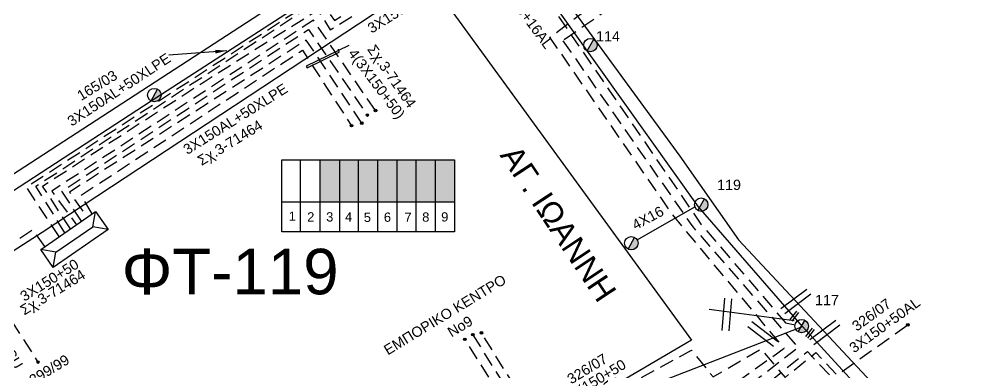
# Model space of a CAD drawing. Header units: millimetres. Extents: x 938 to 3112, y 793 to 1825.
# Drawn here: x 2677.2 to 2845.3, y 1019.6 to 1081.8 of the extents above; entities that cross this region are included whole.
import ezdxf
from ezdxf.enums import TextEntityAlignment as Align

# ---------------------------------------------------------------- set-up
doc = ezdxf.new("R2010")
doc.units = ezdxf.units.MM
doc.linetypes.add('DASHED', pattern=[19.05, 12.7, -6.35])
for name, color, linetype in [('Pillar OTE', 7, 'Continuous'), ('Γέφυρες Εναερίου Δικτύου', 7, 'Continuous'), ('Γυμνά εναέρια ΧΤ και ΦΟΠ (3Φ)   4x50+16AL', 7, 'Continuous'), ('Εναέρια παροχή ΧΤ 4x16', 7, 'SYN_LINE'), ('Επιγραφές - Σχήματα', 7, 'Continuous'), ('Καλώδια ΧΤ   3x150+50AL', 7, 'DASHED'), ('Καλώδια ΧΤ   3x150AL+50CU', 7, 'DASHED'), ('Καλώδια ΧΤ   3x150AL+50XLPE', 7, 'DASHED'), ('Καλώδια ΧΤ   3x95+35CU', 7, 'DASHED'), ('Μηχανική τομή', 7, 'Continuous'), ('Στύλος ΦΜ', 7, 'Continuous'), ('Στύλος ΦΜ @ 1', 7, 'Continuous'), ('Συνδέσεις', 7, 'Continuous'), ('Συνεστραμμένα ΧΤ   3x70+54.6+25AL', 7, 'SYN_LINE'), ('Τομή', 7, 'Continuous'), ('Υποσταθμός πόλεως', 7, 'Continuous'), ('Υπόβαθρο ΔΕΗ', 7, 'Continuous')]:
    doc.layers.add(name, color=color, linetype=linetype)
doc.styles.get("Standard").update_dxf_attribs({"font": 'arial.ttf'})
doc.linetypes.add('SYN_LINE', pattern='A,0.5,-0.0001,["/\\/\\/\\/",Standard,S=0.1,R=0,X=0,Y=-0.05],-0.25', length=0.7501)
doc.dimstyles.new('ISO-25', dxfattribs={"dimtxt": 2.5, "dimasz": 2.5, "dimexe": 1.25, "dimexo": 0.625, "dimtad": 1, "dimtxsty": 'Standard', "dimcen": 2.5, "dimaunit": 2, "dimazin": 0, "dimtfac": 1, "dimtmove": 0, "dimatfit": 3, "dimfxl": 1, "dimarcsym": 0})

# ---------------------------------------------------------------- blocks, each defined once
blk = doc.blocks.new('ΥΠΑΡΧΩΝ ΤΣΙΜΕΝΤΕΝΙΟΣ ΣΤΥΛΟΣ')
at = {"layer": 'Στύλος ΦΜ'}
blk.add_hatch(color=256, dxfattribs=at).paths.add_polyline_path([(-1.29, -2.28, 0.574793), (2.62, 0, 0.268822), (1.3, 2.27)])
blk.add_line((-1.29, -2.28), (1.3, 2.27), dxfattribs=at)
blk.add_circle((0, 0), 2.62, dxfattribs=at)
at = {"layer": 'Στύλος ΦΜ', "flags": 4}
for tag, p in [('ΑΡΙΘΜΟΣ', (-4.68, 8.05)), ('ΤΥΠΟΣ', (-4.91, 3.03))]:
    blk.add_attdef(tag, p, '', height=4, dxfattribs=at)
blk = doc.blocks.new('ΤΟΜΗ')
at = {"layer": 'Τομή', "ltscale": 40}
for p, q in [((-5.68, 0), (5.68, 0)), ((5.68, -2.33), (-5.68, -2.33))]:
    blk.add_line(p, q, dxfattribs=at)
blk = doc.blocks.new('ΥΠΟΣΤΑΘΜΟΣ ΠΟΛΕΩΣ')
at = {"layer": 'Υποσταθμός πόλεως', "linetype": 'Continuous', "ltscale": 40}
blk.add_lwpolyline([(-8.57, 2.82), (8.57, 2.82), (8.57, -2.82), (-8.57, -2.82)], close=True, dxfattribs=at)
for points in [[(-5.75, 0), (-8.57, 2.82)], [(5.75, 0), (8.57, 2.82)], [(-8.57, -2.82), (-5.75, 0)], [(-5.75, 0), (5.75, 0)], [(8.57, -2.82), (5.75, 0)]]:
    blk.add_lwpolyline(points, dxfattribs=at)
at = {"layer": 'Υποσταθμός πόλεως', "linetype": 'SYN_LINE', "ltscale": 40, "flags": 1}
for tag, p in [('ΜΕΤΑΣΧΗΜΑΤΙΣΜΟΣ', (10.6, 2.39)), ('ΙΣΧΥΣ', (10.58, -0.41)), ('ΑΡΙΘΜΟΣ', (10.7, -3.13))]:
    blk.add_attdef(tag, p, '', height=1.8, dxfattribs=at)
blk = doc.blocks.new('_ΣΥΝΔΕΣΗ')
at = {"layer": 'Συνδέσεις', "linetype": 'SYN_LINE', "ltscale": 40}
blk.add_hatch(color=256, dxfattribs=at).paths.add_polyline_path([(0.5, -0.01, 1), (-0.5, -0.01, 1)])
at = {"layer": 'Συνδέσεις'}
blk.add_circle((0, -0.01), 0.5, dxfattribs=at)
blk = doc.blocks.new('ΜΗΧΑΝΙΚΗ ΤΟΜΗ')
at = {"layer": 'Μηχανική τομή', "ltscale": 40}
for p, q in [((-1.89, 0.78), (1.89, 0.78)), ((1.89, 0), (-1.89, 0))]:
    blk.add_line(p, q, dxfattribs=at)

msp = doc.modelspace()

# ---------------------------------------------------------------- hatches: boundary and pattern name
at = {"layer": 'Καλώδια ΧΤ   3x95+35CU', "linetype": 'DASHED', "ltscale": 0.2}
h = msp.add_hatch(color=133, dxfattribs=at)
h.dxf.hatch_style = 1
h.paths.add_polyline_path([(2733.54, 1057.08), (2730.1, 1057.08), (2730.1, 1049.72), (2733.54, 1049.72)])
h = msp.add_hatch(color=1, dxfattribs=at)
h.dxf.hatch_style = 1
h.paths.add_polyline_path([(2736.84, 1057.08), (2733.54, 1057.08), (2733.54, 1049.72), (2736.84, 1049.71)])
h = msp.add_hatch(color=173, dxfattribs=at)
h.dxf.hatch_style = 1
h.paths.add_polyline_path([(2740.23, 1057.08), (2736.84, 1057.08), (2736.84, 1049.71), (2740.23, 1049.71)])
h = msp.add_hatch(color=62, dxfattribs=at)
h.dxf.hatch_style = 1
h.paths.add_polyline_path([(2743.62, 1057.08), (2740.23, 1057.08), (2740.23, 1049.71), (2743.62, 1049.71)])
h = msp.add_hatch(color=2, dxfattribs=at)
h.dxf.hatch_style = 1
h.paths.add_polyline_path([(2746.96, 1057.08), (2743.62, 1057.08), (2743.62, 1049.71), (2746.96, 1049.7)])
h = msp.add_hatch(color=30, dxfattribs=at)
h.dxf.hatch_style = 1
h.paths.add_polyline_path([(2750.35, 1057.08), (2746.96, 1057.08), (2746.96, 1049.7), (2750.35, 1049.7)])
h = msp.add_hatch(color=151, dxfattribs=at)
h.dxf.hatch_style = 1
h.paths.add_polyline_path([(2753.67, 1057.08), (2750.35, 1057.08), (2750.35, 1049.7), (2753.67, 1049.7)])

# ---------------------------------------------------------------- linework, layer by layer
at = {"layer": 'Pillar OTE', "ltscale": 40}
for points in [[(2723.34, 1044.44), (2723.34, 1057.08), (2753.67, 1057.08), (2753.67, 1044.41), (2723.34, 1044.44)], [(2726.66, 1044.44), (2726.67, 1057.08)], [(2730.1, 1044.44), (2730.1, 1057.08)], [(2733.54, 1044.43), (2733.54, 1057.08)], [(2736.84, 1044.43), (2736.84, 1057.08)], [(2740.23, 1044.43), (2740.23, 1057.08)], [(2743.62, 1044.42), (2743.62, 1057.08)], [(2746.96, 1044.42), (2746.96, 1057.08)], [(2750.35, 1044.42), (2750.35, 1057.08)], [(2723.34, 1049.73), (2753.67, 1049.7)]]:
    msp.add_lwpolyline(points, dxfattribs=at)
at = {"layer": 'Γέφυρες Εναερίου Δικτύου', "color": 27, "linetype": 'DASHED', "ltscale": 0.2, "flags": 128}
msp.add_lwpolyline([(2829.82, 987.31, 0.819515), (2827.13, 991.62), (2803.96, 1018.5), (2811.59, 1023.96), (2792.25, 1047.11), (2770.45, 1078.63), (2779.77, 1085.66)], format="xyb", dxfattribs=at)
at = {"layer": 'Γέφυρες Εναερίου Δικτύου', "color": 1, "linetype": 'DASHED', "ltscale": 0.2, "flags": 128}
msp.add_lwpolyline([(2781.29, 1083.95), (2772.74, 1078.03)], dxfattribs=at)
msp.add_lwpolyline([(2772.74, 1078.03), (2795.36, 1045.53), (2814.07, 1024.07), (2806.18, 1017.96), (2828.01, 992.64, -0.665046), (2831.1, 987.41, -0.993557)], format="xyb", dxfattribs=at)
at = {"layer": 'Γέφυρες Εναερίου Δικτύου', "color": 133, "linetype": 'DASHED', "ltscale": 0.2, "flags": 128}
msp.add_lwpolyline([(2831.69, 986.76, 0.631728), (2828.65, 993.93), (2808.33, 1017.5), (2815.67, 1023.38), (2833.24, 1004.65), (2832.93, 1003.65, 0.282046), (2833.35, 1002.04), (2842.16, 992.33, 0.234124), (2844.52, 994.43), (2843.22, 995.82)], format="xyb", dxfattribs=at)
at = {"layer": 'Γυμνά εναέρια ΧΤ και ΦΟΠ (3Φ)   4x50+16AL', "color": 62, "flags": 128}
msp.add_lwpolyline([(2814.81, 1027.75), (2796.56, 1048.8), (2757.12, 1104.21), (2741.95, 1126.01)], dxfattribs=at)
at = {"layer": 'Γυμνά εναέρια ΧΤ και ΦΟΠ (3Φ)   4x50+16AL', "color": 133, "flags": 128}
msp.add_lwpolyline([(2659.21, 1040.61), (2700.39, 1067.46), (2757.12, 1104.21)], dxfattribs=at)
at = {"layer": 'Εναέρια παροχή ΧΤ 4x16', "color": 62, "linetype": 'SYN_LINE', "ltscale": 15}
msp.add_lwpolyline([(2785.77, 1043.02), (2795.9, 1048.83)], dxfattribs=at)
at = {"layer": 'Επιγραφές - Σχήματα', "color": 7, "linetype": 'Continuous', "ltscale": 0.2}
msp.add_line((2798.42, 1030.81), (2813.35, 1028.83), dxfattribs=at)
at = {"layer": 'Επιγραφές - Σχήματα', "linetype": 'Continuous', "ltscale": 0.2}
msp.add_lwpolyline([(2735.14, 1077.22), (2727.63, 1073.53), (2727.79, 1073.28), (2733.46, 1076), (2733.33, 1076.57)], dxfattribs=at)
at = {"layer": 'Καλώδια ΧΤ   3x150+50AL', "color": 133, "ltscale": 0.2, "flags": 128}
msp.add_lwpolyline([(2681.73, 1041.82), (2679.63, 1044.77), (2668.3, 1037.34)], dxfattribs=at)
at = {"layer": 'Καλώδια ΧΤ   3x150+50AL', "color": 2, "linetype": 'DASHED', "ltscale": 0.2, "flags": 128}
msp.add_lwpolyline([(2727.86, 983.73, 0.552616), (2735.39, 982.55, -0.064539), (2743.89, 990.08), (2770.94, 1006.57, 0.464552), (2771.41, 1009.63), (2779.7, 1014.46, -0.920851), (2784.44, 1017.64), (2795.33, 1023.6), (2799.11, 1018.94), (2807.5, 1023.8), (2811.75, 1018.84), (2817.17, 1023.21), (2820.88, 1019.24), (2833.3, 1028.05)], format="xyb", dxfattribs=at)
at = {"layer": 'Καλώδια ΧΤ   3x150AL+50CU', "color": 173, "linetype": 'DASHED', "ltscale": 0.2}
msp.add_line((2811.84, 1028.43), (2813.5, 1028.08), dxfattribs=at)
at = {"layer": 'Καλώδια ΧΤ   3x150AL+50CU', "color": 173, "linetype": 'DASHED', "ltscale": 0.2, "flags": 128}
msp.add_lwpolyline([(2763.34, 1094.86), (2780.94, 1069.22), (2796.98, 1045.78), (2811.84, 1028.43)], dxfattribs=at)
at = {"layer": 'Καλώδια ΧΤ   3x150AL+50CU', "color": 30, "linetype": 'DASHED', "ltscale": 0.2, "flags": 128}
msp.add_lwpolyline([(2729.21, 984.53, 0.570459), (2734.77, 983.78, -0.086198), (2742.63, 990.82), (2770.27, 1007.63), (2758.42, 1026.66)], format="xyb", dxfattribs=at)
at = {"layer": 'Καλώδια ΧΤ   3x150AL+50CU', "color": 5, "linetype": 'DASHED', "ltscale": 0.2, "flags": 128}
msp.add_lwpolyline([(2756.91, 1026.34), (2768.61, 1007.5), (2738.15, 989.5, 0.102904), (2735.23, 985.91, -0.660124), (2729.89, 984.94)], format="xyb", dxfattribs=at)
at = {"layer": 'Καλώδια ΧΤ   3x150AL+50CU', "color": 1, "linetype": 'DASHED', "ltscale": 0.2, "flags": 128}
msp.add_lwpolyline([(2730.79, 985.47, 0.636503), (2735.51, 988.54, -0.291863), (2736.39, 989.59), (2766.8, 1007.59), (2755.51, 1025.53)], format="xyb", dxfattribs=at)
at = {"layer": 'Καλώδια ΧΤ   3x150AL+50XLPE', "color": 1, "linetype": 'DASHED', "ltscale": 0.2, "flags": 128}
msp.add_lwpolyline([(2684.26, 1043.58), (2678.52, 1052.3), (2730.89, 1086.44), (2732.87, 1083.49), (2747.51, 1092.52), (2727, 1121.03)], dxfattribs=at)
at = {"layer": 'Καλώδια ΧΤ   3x150AL+50XLPE', "color": 173, "linetype": 'DASHED', "ltscale": 0.2, "flags": 128}
msp.add_lwpolyline([(2686.23, 1044.94), (2681.34, 1052.46), (2709.72, 1070.83), (2729.65, 1083.43), (2731.88, 1079.96), (2749.02, 1090.66), (2753.47, 1085.04), (2762.68, 1091.69), (2757.3, 1099.56), (2775.95, 1111.96)], dxfattribs=at)
at = {"layer": 'Καλώδια ΧΤ   3x150AL+50XLPE', "color": 62, "linetype": 'DASHED', "ltscale": 0.2, "flags": 128}
msp.add_lwpolyline([(2685.26, 1044.27), (2680.19, 1052.43), (2729.97, 1085.19), (2732.64, 1081.61), (2749.8, 1092.69), (2753.6, 1086.89), (2760.05, 1091.82), (2755.36, 1098.94, -0.309209), (2755.39, 1100.49, -0.005967), (2756.67, 1102.26, 0.211815), (2757.12, 1104.21, 1.178216)], format="xyb", dxfattribs=at)
at = {"layer": 'Καλώδια ΧΤ   3x150AL+50XLPE', "color": 151, "linetype": 'DASHED', "ltscale": 0.2, "flags": 128}
for points in [[(2739.81, 1065.75), (2728.92, 1081.63), (2682.96, 1051.58), (2687.28, 1045.67)], [(2688.19, 1046.3), (2684.74, 1051.58), (2728.03, 1080.02), (2738.38, 1064.95)]]:
    msp.add_lwpolyline(points, dxfattribs=at)
at = {"layer": 'Καλώδια ΧΤ   3x150AL+50XLPE', "color": 30, "linetype": 'DASHED', "ltscale": 0.2, "flags": 128}
msp.add_lwpolyline([(2737.4, 1063.52), (2727.67, 1078.15), (2686.08, 1051.4), (2689.17, 1046.98)], dxfattribs=at)
at = {"layer": 'Καλώδια ΧΤ   3x150AL+50XLPE', "color": 2, "linetype": 'DASHED', "ltscale": 0.2, "flags": 128}
msp.add_lwpolyline([(2690.08, 1047.61), (2688.12, 1050.86), (2726.97, 1076.38), (2735.6, 1063.09)], dxfattribs=at)
at = {"layer": 'Καλώδια ΧΤ   3x95+35CU', "color": 133, "linetype": 'DASHED', "ltscale": 0.2, "flags": 128}
msp.add_lwpolyline([(2669.77, 1038.3), (2680.54, 1021.52)], dxfattribs=at)
at = {"layer": 'Συνεστραμμένα ΧΤ   3x70+54.6+25AL', "color": 85, "linetype": 'SYN_LINE', "ltscale": 20, "flags": 128}
msp.add_lwpolyline([(2754.37, 991.89), (2782.49, 1015.26), (2814.81, 1027.75)], dxfattribs=at)
at = {"layer": 'Συνεστραμμένα ΧΤ   3x70+54.6+25AL', "color": 133, "linetype": 'SYN_LINE', "ltscale": 20, "flags": 128}
msp.add_lwpolyline([(2855.12, 984.8), (2836.32, 1004.8), (2830.68, 1010.43), (2814.81, 1027.75)], dxfattribs=at)
at = {"layer": 'Υπόβαθρο ΔΕΗ', "flags": 128}
for points in [[(2966.78, 1309.75), (2903.08, 1307.13), (2834.44, 1303.95), (2835.63, 1251.94), (2836.43, 1213.97, -0.198825), (2825.56, 1184.16, -0.024736), (2795.39, 1163.73), (2741.11, 1128.69), (2758.87, 1104.92), (2793.24, 1057.76), (2803.6, 1042.99), (2839.39, 1004.65), (2862.89, 979.37), (2879.16, 957.43), (2923.94, 988.65), (2945.97, 1003.92), (2959.52, 985.92)], [(2966.78, 1309.75), (2903.08, 1307.13), (2834.44, 1303.95), (2835.63, 1251.94), (2836.43, 1213.97, -0.198825), (2825.56, 1184.16, -0.024736), (2795.39, 1163.73), (2741.11, 1128.69), (2758.87, 1104.92), (2793.24, 1057.76), (2803.6, 1042.99), (2839.39, 1004.65), (2862.89, 979.37), (2879.16, 957.43), (2923.94, 988.65), (2945.97, 1003.92), (2959.52, 985.92)], [(2718.6, 1129.66), (2742.38, 1097.66), (2640.26, 1031.16, -0.429782), (2634.33, 1032.06), (2613.33, 1064.92), (2718.6, 1129.66)], [(2718.6, 1129.66), (2742.38, 1097.66), (2640.26, 1031.16, -0.429782), (2634.33, 1032.06), (2613.33, 1064.92), (2718.6, 1129.66)]]:
    msp.add_lwpolyline(points, format="xyb", dxfattribs=at)
msp.add_lwpolyline([(2526.18, 942.44), (2604.71, 995.07), (2681.26, 1044.35), (2748.99, 1089.11), (2795.34, 1025.37), (2698.46, 968.45), (2640.67, 933.84), (2566.01, 888.85), (2526.18, 942.44)], dxfattribs=at)
msp.add_lwpolyline([(2526.18, 942.44), (2604.71, 995.07), (2681.26, 1044.35), (2748.99, 1089.11), (2795.34, 1025.37), (2698.46, 968.45), (2640.67, 933.84), (2566.01, 888.85), (2526.18, 942.44)], dxfattribs=at)

# ---------------------------------------------------------------- block references
at = {"layer": 'Μηχανική τομή', "xscale": 0.4999999999999964, "yscale": 0.4999999999999964, "zscale": 0.4999999999999964, "rotation": 232.1335583184488}
for p in [(2813.23, 1029.73), (2815.97, 1026.74)]:
    msp.add_blockref('ΜΗΧΑΝΙΚΗ ΤΟΜΗ', p, dxfattribs=at)
at = {"layer": 'Στύλος ΦΜ @ 1', "ltscale": 40}
ref = msp.add_blockref('ΥΠΑΡΧΩΝ ΤΣΙΜΕΝΤΕΝΙΟΣ ΣΤΥΛΟΣ', (2777.56, 1077.26), dxfattribs=dict(at, xscale=0.4499999999998181, yscale=0.4499999999998181, zscale=0.4499999999998181))
ref.add_attrib('ΤΥΠΟΣ', '114', (2778.55, 1077.91), dxfattribs={"layer": 'Στύλος ΦΜ', "height": 1.8, "flags": 4})
ref = msp.add_blockref('ΥΠΑΡΧΩΝ ΤΣΙΜΕΝΤΕΝΙΟΣ ΣΤΥΛΟΣ', (2777.56, 1077.26), dxfattribs=dict(at, xscale=0.4499999999998181, yscale=0.4499999999998181, zscale=0.4499999999998181))
ref.add_attrib('ΤΥΠΟΣ', '114', (2778.55, 1077.91), dxfattribs={"layer": 'Στύλος ΦΜ', "height": 1.8, "flags": 4})
at = {"layer": 'Στύλος ΦΜ @ 1', "ltscale": 40, "xscale": 0.4499999999998181, "yscale": 0.4499999999998181, "zscale": 0.4499999999998181}
for p in [(2700.97, 1068.48), (2700.97, 1068.48), (2784.75, 1042.42), (2784.75, 1042.42)]:
    msp.add_blockref('ΥΠΑΡΧΩΝ ΤΣΙΜΕΝΤΕΝΙΟΣ ΣΤΥΛΟΣ', p, dxfattribs=at)
at = {"layer": 'Στύλος ΦΜ @ 1', "ltscale": 40}
ref = msp.add_blockref('ΥΠΑΡΧΩΝ ΤΣΙΜΕΝΤΕΝΙΟΣ ΣΤΥΛΟΣ', (2797.02, 1049.2), dxfattribs=dict(at, xscale=0.4499999999998181, yscale=0.4499999999998181, zscale=0.4499999999998181))
ref.add_attrib('ΤΥΠΟΣ', '119', (2799.81, 1051.79), dxfattribs={"layer": 'Στύλος ΦΜ', "height": 1.8, "flags": 4})
ref = msp.add_blockref('ΥΠΑΡΧΩΝ ΤΣΙΜΕΝΤΕΝΙΟΣ ΣΤΥΛΟΣ', (2797.02, 1049.2), dxfattribs=dict(at, xscale=0.4499999999998181, yscale=0.4499999999998181, zscale=0.4499999999998181))
ref.add_attrib('ΤΥΠΟΣ', '119', (2799.81, 1051.79), dxfattribs={"layer": 'Στύλος ΦΜ', "height": 1.8, "flags": 4})
ref = msp.add_blockref('ΥΠΑΡΧΩΝ ΤΣΙΜΕΝΤΕΝΙΟΣ ΣΤΥΛΟΣ', (2814.66, 1027.84), dxfattribs=dict(at, xscale=0.4499999999998181, yscale=0.4499999999998181, zscale=0.4499999999998181))
ref.add_attrib('ΤΥΠΟΣ', '117', (2817.01, 1031.53), dxfattribs={"layer": 'Στύλος ΦΜ', "height": 1.8, "flags": 4})
ref = msp.add_blockref('ΥΠΑΡΧΩΝ ΤΣΙΜΕΝΤΕΝΙΟΣ ΣΤΥΛΟΣ', (2814.66, 1027.84), dxfattribs=dict(at, xscale=0.4499999999998181, yscale=0.4499999999998181, zscale=0.4499999999998181))
ref.add_attrib('ΤΥΠΟΣ', '117', (2817.01, 1031.53), dxfattribs={"layer": 'Στύλος ΦΜ', "height": 1.8, "flags": 4})
at = {"layer": 'Συνδέσεις', "xscale": 0.4500000000000455, "yscale": 0.4500000000000455, "zscale": 0.4500000000000455}
for p in [(2739.81, 1065.76), (2737.4, 1063.53), (2738.39, 1064.96), (2735.6, 1063.09), (2758.42, 1026.66), (2833.32, 1028.07), (2755.51, 1025.53), (2756.91, 1026.35), (2680.55, 1021.53)]:
    msp.add_blockref('_ΣΥΝΔΕΣΗ', p, dxfattribs=at)
at = {"layer": 'Τομή'}
for p, xscale, yscale, zscale, rotation in [((2813.3, 1032.66), 0.5000000000000335, 0.5000000000000335, 0.5000000000000335, 37.00692894150539), ((2802.11, 1029.82), 0.5000000000000753, 0.5000000000000753, 0.5000000000000753, 265.2500598891541), ((2807.47, 1025.98), 0.5000000000000335, 0.5000000000000335, 0.5000000000000335, 142.648578307268), ((2818.38, 1027.21), 0.5000000000000335, 0.5000000000000335, 0.5000000000000335, 37.00692894150539)]:
    msp.add_blockref('ΤΟΜΗ', p, dxfattribs=dict(at, xscale=xscale, yscale=yscale, zscale=zscale, rotation=rotation))
at = {"layer": 'Υποσταθμός πόλεως', "xscale": 0.6851373886061406, "yscale": 0.6851373886061406, "zscale": 0.6851373886061406, "rotation": 34.7116886598301}
msp.add_blockref('ΥΠΟΣΤΑΘΜΟΣ ΠΟΛΕΩΣ', (2686.94, 1043.09), dxfattribs=at)

# ---------------------------------------------------------------- texts
at = {"ltscale": 30, "char_height": 1.63, "width": 11.2573, "attachment_point": 1}
for s, insert in [('1', (2724.58, 1048)), ('2', (2727.82, 1047.87)), ('3', (2731.15, 1047.87)), ('4', (2734.46, 1047.87)), ('5', (2737.76, 1047.79)), ('6', (2741.28, 1047.82)), ('7', (2744.91, 1047.82)), ('8', (2748.02, 1047.84)), ('9', (2751.35, 1047.87))]:
    msp.add_mtext(s, dxfattribs=dict(at, insert=insert))
at = {"layer": 'Γυμνά εναέρια ΧΤ και ΦΟΠ (3Φ)   4x50+16AL'}
msp.add_text('4X50+16AL', height=1.8, rotation=306.6332, dxfattribs=at).set_placement((2766.46, 1082.26), align=Align.MIDDLE)
at = {"layer": 'Εναέρια παροχή ΧΤ 4x16', "linetype": 'DASHED', "ltscale": 0.2}
msp.add_text('4X16', height=1.8, rotation=28.1559, dxfattribs=at).set_placement((2787.64, 1046.87), align=Align.MIDDLE)
at = {"layer": 'Επιγραφές - Σχήματα', "linetype": 'DASHED', "ltscale": 0.2, "attachment_point": 1}
for s, insert, char_height, width, rotation in [('Σχ.3-71464', (2739.77, 1077.56), 1.8, 10.8079, 304.801), ('165/03', (2687.17, 1068.95), 1.8, 10.8079, 31.4256), ('Σχ.3-71464', (2708.32, 1057.53), 1.8, 10.8079, 31.4256), ('ΑΓ. ΙΩΑΝΝΗ', (2764.9, 1060.1), 4, 48.5909, 303.6569), ('Σχ.3-71464', (2677.19, 1031.24), 1.8, 10.8079, 31.4256), ('ΕΜΠΟΡΙΚΟ ΚΕΝΤΡΟ', (2741.05, 1024.21), 1.8, 29.0049, 31.4256), ('326/07', (2823.28, 1028.31), 1.8, 29.0049, 35.9612), ('Νο9', (2752.23, 1027.36), 1.8, 29.0049, 31.4256), ('299/99', (2678.76, 1018.94), 1.8, 10.8079, 31.4256), ('326/07', (2773.25, 1019.11), 1.8, 29.0049, 31.4256)]:
    msp.add_mtext(s, dxfattribs=dict(at, insert=insert, char_height=char_height, width=width, rotation=rotation))
at = {"layer": 'Επιγραφές - Σχήματα', "linetype": 'DASHED', "ltscale": 0.2, "insert": (2695.23, 1041.44), "char_height": 8, "width": 24.9768, "attachment_point": 1}
msp.add_mtext('ΦΤ-119', dxfattribs=at)
at = {"layer": 'Καλώδια ΧΤ   3x150+50AL', "ltscale": 0.2}
for s, rotation, p in [('3X150+50', 32.0941, (2743.56, 1083.09)), ('4(3X150+50)', 306.961, (2739.85, 1070.34)), ('3X150+50', 32.0941, (2682.54, 1035.94)), ('3X150+50AL', 35.9465, (2829.25, 1028.05)), ('3X150+50', 31.2268, (2778.61, 1018.36))]:
    msp.add_text(s, height=1.8, rotation=rotation, dxfattribs=at).set_placement(p, align=Align.MIDDLE)
at = {"layer": 'Καλώδια ΧΤ   3x150AL+50XLPE', "ltscale": 0.2}
for rotation, p in [(33.3384, (2694.76, 1069.44)), (32.1127, (2715.2, 1064.28))]:
    msp.add_text('3X150AL+50XLPE', height=1.8, rotation=rotation, dxfattribs=at).set_placement(p, align=Align.MIDDLE)
at = {"layer": 'Καλώδια ΧΤ   3x95+35CU', "ltscale": 0.2}
msp.add_text('3X95+35CU', height=1.8, rotation=300.9878, dxfattribs=at).set_placement((2673.69, 1026.47), align=Align.MIDDLE)

# ---------------------------------------------------------------- leaders
at = {"layer": 'Επιγραφές - Σχήματα', "ltscale": 40}
msp.add_leader([(2713.68, 1076.26), (2703.52, 1075.5)], dimstyle='ISO-25', override={"dimasz": 2, "dimtad": 0}, dxfattribs=at)

doc.saveas('drawing.dxf')
